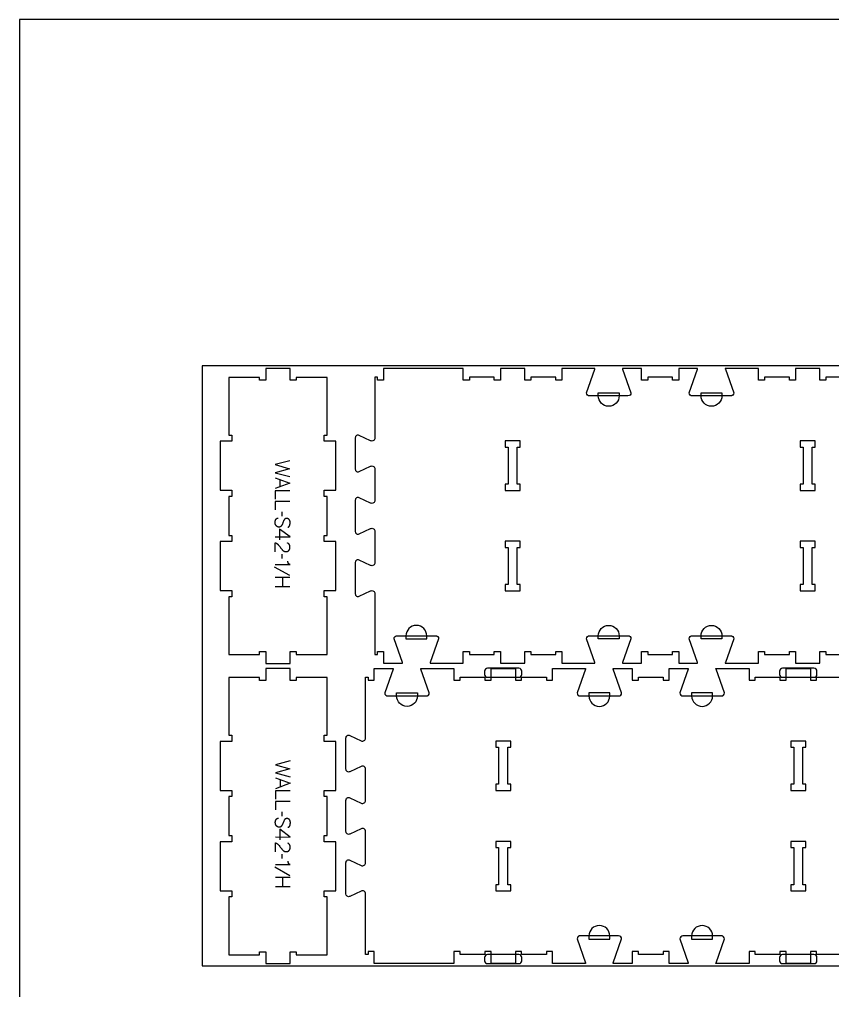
# Model space of a CAD drawing. Extents: x 0 to 4485, y 0 to 10771.
# Drawn here: x 0 to 1653, y 5619 to 7593 of the extents above; entities that cross this region are included whole.
import ezdxf

# ---------------------------------------------------------------- set-up
doc = ezdxf.new("R2010")
doc.units = 0
for name, color, linetype in [('0_SHEET_SPRUCEPLY_2440X122', 1, 'CONTINUOUS'), ('1_ANYTOOL_1MMDEEP_LABELS_S', 2, 'CONTINUOUS'), ('3_ANYTOOL_CUTTHROUGH_INSID', 4, 'CONTINUOUS'), ('4_ANYTOOL_CUTTHROUGH_OUTSI', 5, 'CONTINUOUS'), ('5_ANYTOOL_HALF_MILL_9MM_IN', 3, 'CONTINUOUS'), ('DONOTCUT', 7, 'CONTINUOUS')]:
    doc.layers.add(name, color=color, linetype=linetype)

msp = doc.modelspace()

# ---------------------------------------------------------------- linework, layer by layer
at = {"layer": '0_SHEET_SPRUCEPLY_2440X122'}
msp.add_lwpolyline([(371.7, 6889.4), (371.7, 5669.4), (2811.7, 5669.4), (2811.7, 6889.4)], close=True, dxfattribs=at)
at = {"layer": '1_ANYTOOL_1MMDEEP_LABELS_S', "color": 2}
for points in [[(550.1, 6696.3), (520.1, 6688.6), (549.2, 6680.2), (520.1, 6671.7), (550.1, 6664.2)], [(520.1, 6661.6), (550.1, 6650.7), (520.1, 6639.7)], [(529.7, 6658.1), (529.7, 6643.2)], [(550.1, 6635.4), (520.1, 6635.4), (520.1, 6618.3)], [(550.1, 6613.6), (520.1, 6613.6), (520.1, 6596.5)], [(545.5, 6561.6), (545.7, 6561.6), (545.8, 6561.6), (545.9, 6561.6), (546, 6561.6), (546.1, 6561.6), (546.2, 6561.6), (546.3, 6561.6), (546.4, 6561.6), (546.4, 6561.7), (546.5, 6561.7), (546.6, 6561.7), (546.7, 6561.7), (546.8, 6561.7), (546.9, 6561.8), (546.9, 6561.8), (547, 6561.8), (547.1, 6561.8), (547.2, 6561.9), (547.2, 6561.9), (547.3, 6561.9), (547.4, 6562), (547.5, 6562), (547.5, 6562), (547.6, 6562.1), (547.7, 6562.1), (547.7, 6562.2), (547.8, 6562.2), (547.9, 6562.3), (547.9, 6562.3), (548, 6562.4), (548.1, 6562.4), (548.1, 6562.5), (548.2, 6562.5), (548.2, 6562.6), (548.3, 6562.6), (548.4, 6562.7), (548.4, 6562.7), (548.5, 6562.8), (548.5, 6562.9), (548.6, 6562.9), (548.6, 6563), (548.7, 6563.1), (548.7, 6563.1), (548.8, 6563.2), (548.8, 6563.3), (548.9, 6563.4), (548.9, 6563.4), (549, 6563.5), (549, 6563.6), (549.1, 6563.7), (549.1, 6563.7), (549.2, 6563.9), (549.3, 6564.1), (549.3, 6564.3), (549.4, 6564.5), (549.5, 6564.7), (549.5, 6564.9), (549.8, 6565.7), (549.9, 6566.5), (550.1, 6567.3), (550.2, 6568), (550.3, 6568.4), (550.3, 6568.8), (550.4, 6569.2), (550.4, 6569.5), (550.4, 6569.9), (550.5, 6570.3), (550.5, 6570.6), (550.5, 6571), (550.5, 6571.2), (550.5, 6571.4), (550.5, 6571.5), (550.4, 6571.7), (550.4, 6571.9), (550.4, 6572.1), (550.4, 6572.3), (550.4, 6572.5), (550.3, 6572.7), (550.3, 6572.9), (550.3, 6573), (550.2, 6573.2), (550.2, 6573.4), (550.1, 6573.6), (550.1, 6573.8), (550, 6573.9), (550, 6574.1), (549.9, 6574.3), (549.8, 6574.5), (549.8, 6574.6), (549.7, 6574.8), (549.6, 6575), (549.5, 6575.1), (549.4, 6575.3), (549.4, 6575.5), (549.3, 6575.6), (549.2, 6575.8), (549.1, 6576), (549, 6576.1), (548.9, 6576.3), (548.8, 6576.4), (548.7, 6576.6), (548.5, 6576.7), (548.4, 6576.9), (548.3, 6577), (548.2, 6577.2), (548, 6577.3), (547.9, 6577.4), (547.8, 6577.6), (547.6, 6577.7), (547.5, 6577.8), (547.4, 6577.9), (547.2, 6578), (547.1, 6578.1), (546.9, 6578.2), (546.8, 6578.3), (546.6, 6578.4), (546.4, 6578.4), (546.3, 6578.5), (546.1, 6578.6), (545.9, 6578.7), (545.8, 6578.7), (545.6, 6578.8), (545.4, 6578.8), (545.2, 6578.9), (545, 6578.9), (544.9, 6578.9), (544.7, 6579), (544.5, 6579), (544.3, 6579), (544.1, 6579), (543.9, 6579.1), (543.7, 6579.1), (543.4, 6579.1), (543.2, 6579.1), (543, 6579.1), (542.8, 6579), (542.6, 6579), (542.4, 6579), (542.2, 6579), (542, 6578.9), (541.8, 6578.9), (541.6, 6578.8), (541.5, 6578.8), (541.3, 6578.7), (541.1, 6578.7), (541, 6578.6), (540.9, 6578.6), (540.9, 6578.6), (540.8, 6578.5), (540.7, 6578.5), (540.6, 6578.4), (540.5, 6578.4), (540.4, 6578.4), (540.4, 6578.3), (540.3, 6578.3), (540.2, 6578.2), (540.1, 6578.2), (540.1, 6578.1), (540, 6578.1), (539.9, 6578), (539.8, 6578), (539.8, 6577.9), (539.7, 6577.8), (539.6, 6577.8), (539.6, 6577.7), (539.5, 6577.7), (539.4, 6577.6), (539.4, 6577.5), (539.3, 6577.5), (539.2, 6577.3), (539, 6577.2), (538.9, 6577.1), (538.8, 6576.9), (538.7, 6576.7), (538.6, 6576.6), (538.5, 6576.4), (538.4, 6576.2), (538, 6575.5), (537.6, 6574.8), (537.2, 6574), (536.9, 6573.3), (536.5, 6572.5), (536.2, 6571.7), (535.9, 6570.9), (535.6, 6570.1), (535.3, 6569.2), (534.9, 6568.4), (534.6, 6567.7), (534.2, 6566.9), (533.9, 6566.1), (533.5, 6565.4), (533.1, 6564.7), (532.6, 6564), (532.5, 6563.9), (532.4, 6563.7), (532.3, 6563.5), (532.2, 6563.5), (532.2, 6563.4), (532.1, 6563.3), (532.1, 6563.3), (532, 6563.2), (531.9, 6563.1), (531.9, 6563.1), (531.8, 6563), (531.7, 6562.9), (531.7, 6562.9), (531.6, 6562.8), (531.5, 6562.7), (531.4, 6562.7), (531.4, 6562.6), (531.3, 6562.6), (531.2, 6562.5), (531.2, 6562.5), (531.1, 6562.4), (531, 6562.4), (530.9, 6562.3), (530.8, 6562.3), (530.8, 6562.2), (530.7, 6562.2), (530.6, 6562.2), (530.5, 6562.1), (530.4, 6562.1), (530.3, 6562), (530.3, 6562), (530.2, 6562), (530.1, 6561.9), (530, 6561.9), (529.9, 6561.9), (529.8, 6561.8), (529.7, 6561.8), (529.5, 6561.8), (529.3, 6561.7), (529.1, 6561.7), (528.9, 6561.7), (528.7, 6561.6), (528.5, 6561.6), (528.3, 6561.6), (528.1, 6561.6), (527.9, 6561.6), (527.7, 6561.6), (527.4, 6561.6), (527.2, 6561.6), (527, 6561.6), (526.7, 6561.7), (526.5, 6561.7), (526.3, 6561.7), (526.1, 6561.8), (525.9, 6561.8), (525.7, 6561.9), (525.5, 6561.9), (525.3, 6562), (525.1, 6562.1), (524.9, 6562.1), (524.7, 6562.2), (524.5, 6562.3), (524.3, 6562.4), (524.1, 6562.5), (523.9, 6562.6), (523.8, 6562.7), (523.6, 6562.8), (523.4, 6562.9), (523.3, 6563), (523.1, 6563.1), (523, 6563.3), (522.8, 6563.4), (522.7, 6563.5), (522.5, 6563.7), (522.4, 6563.8), (522.3, 6564), (522.1, 6564.1), (522, 6564.3), (521.9, 6564.4), (521.8, 6564.6), (521.7, 6564.8), (521.4, 6565.2), (521.2, 6565.5), (521, 6565.9), (520.9, 6566.3), (520.7, 6566.6), (520.5, 6567), (520.5, 6567.2), (520.4, 6567.4), (520.3, 6567.6), (520.3, 6567.8), (520.2, 6568), (520.2, 6568.2), (520.1, 6568.4), (520.1, 6568.6), (520, 6568.8), (520, 6569), (520, 6569.2), (519.9, 6569.4), (519.9, 6569.6), (519.9, 6569.8), (519.8, 6570.2), (519.8, 6570.6), (519.8, 6571), (519.8, 6571.4), (519.8, 6571.8), (519.8, 6572.2), (519.9, 6572.6), (519.9, 6573), (520, 6573.4), (520.1, 6573.8), (520.2, 6574.2), (520.3, 6574.5), (520.4, 6574.9), (520.5, 6575.3), (520.6, 6575.6), (520.8, 6576), (521, 6576.4), (521.1, 6576.7), (521.3, 6577.1), (521.4, 6577.2), (521.5, 6577.4), (521.6, 6577.5), (521.7, 6577.7), (521.9, 6577.8), (522, 6578), (522.1, 6578.1), (522.2, 6578.3), (522.3, 6578.4), (522.5, 6578.5), (522.6, 6578.6), (522.7, 6578.7), (522.8, 6578.8), (522.9, 6578.8), (522.9, 6578.9), (523, 6578.9), (523.1, 6579), (523.1, 6579), (523.2, 6579.1), (523.3, 6579.1), (523.4, 6579.2), (523.4, 6579.2), (523.5, 6579.2), (523.6, 6579.3), (523.7, 6579.3), (523.7, 6579.3), (523.8, 6579.4), (523.9, 6579.4), (524, 6579.4), (524.1, 6579.5), (524.1, 6579.5), (524.2, 6579.5), (524.4, 6579.6), (524.6, 6579.6), (524.7, 6579.7), (524.9, 6579.7), (525.1, 6579.7), (525.3, 6579.8), (525.4, 6579.8), (525.6, 6579.8), (525.8, 6579.8), (526, 6579.8)], [(534, 6583.8), (533.9, 6592.6)], [(520.1, 6541.6), (550.2, 6541.5), (528.8, 6557.6)], [(528.8, 6557.6), (528.8, 6535.8)], [(520.2, 6511.4), (520.2, 6529.7), (520.7, 6529.5), (520.9, 6529.4), (521.1, 6529.3), (521.3, 6529.3), (521.6, 6529.2), (521.8, 6529.1), (522, 6529), (522.2, 6528.9), (522.4, 6528.8), (522.6, 6528.7), (522.8, 6528.6), (523, 6528.4), (523.2, 6528.3), (523.4, 6528.2), (523.6, 6528.1), (523.8, 6528), (524, 6527.8), (524.2, 6527.7), (524.3, 6527.5), (524.5, 6527.4), (524.7, 6527.3), (524.9, 6527.1), (525.1, 6527), (525.2, 6526.8), (525.4, 6526.6), (525.6, 6526.5), (525.7, 6526.3), (525.9, 6526.1), (526.1, 6526), (526.4, 6525.6), (527.6, 6524.1), (528.8, 6522.6), (529.9, 6521.1), (531.1, 6519.6), (531.6, 6518.8), (532.2, 6518.1), (532.8, 6517.4), (533.4, 6516.7), (533.9, 6516), (534.5, 6515.4), (535.2, 6514.8), (535.8, 6514.2), (535.9, 6514), (536.1, 6513.9), (536.2, 6513.8), (536.4, 6513.6), (536.6, 6513.5), (536.7, 6513.4), (536.9, 6513.3), (537.1, 6513.2), (537.3, 6513), (537.4, 6512.9), (537.6, 6512.8), (537.8, 6512.7), (538, 6512.7), (538.2, 6512.6), (538.4, 6512.5), (538.5, 6512.4), (538.7, 6512.3), (538.9, 6512.3), (539.1, 6512.2), (539.3, 6512.2), (539.5, 6512.1), (539.7, 6512.1), (539.9, 6512), (540.2, 6512), (540.4, 6511.9), (540.6, 6511.9), (540.8, 6511.9), (541, 6511.9), (541.2, 6511.8), (541.5, 6511.8), (541.7, 6511.8), (541.9, 6511.8), (542.2, 6511.8), (542.4, 6511.8), (542.6, 6511.8), (542.9, 6511.9), (543.1, 6511.9), (543.3, 6511.9), (543.6, 6511.9), (543.8, 6512), (544, 6512), (544.2, 6512.1), (544.4, 6512.1), (544.7, 6512.2), (544.9, 6512.2), (545.1, 6512.3), (545.3, 6512.4), (545.4, 6512.5), (545.6, 6512.5), (545.8, 6512.6), (546, 6512.7), (546.2, 6512.8), (546.4, 6512.9), (546.5, 6513), (546.7, 6513.1), (546.9, 6513.2), (547, 6513.4), (547.2, 6513.5), (547.3, 6513.6), (547.5, 6513.8), (547.6, 6513.9), (547.8, 6514), (547.9, 6514.2), (548, 6514.4), (548.2, 6514.5), (548.3, 6514.7), (548.4, 6514.8), (548.5, 6515), (548.6, 6515.2), (548.7, 6515.3), (548.8, 6515.5), (548.9, 6515.7), (549, 6515.9), (549.1, 6516.1), (549.2, 6516.2), (549.3, 6516.4), (549.4, 6516.6), (549.5, 6516.8), (549.5, 6517), (549.6, 6517.2), (549.7, 6517.4), (549.7, 6517.6), (549.8, 6517.8), (549.8, 6518), (549.9, 6518.2), (549.9, 6518.5), (550, 6518.7), (550, 6518.9), (550, 6519.1), (550.1, 6519.3), (550.1, 6519.6), (550.1, 6519.8), (550.1, 6520), (550.1, 6520.3), (550.1, 6520.7), (550.1, 6521.1), (550.1, 6521.5), (550.1, 6521.8), (550.1, 6522.2), (550, 6522.5), (550, 6522.8), (549.9, 6523.2), (549.8, 6523.5), (549.7, 6523.8), (549.7, 6524), (549.6, 6524.1), (549.6, 6524.3), (549.5, 6524.4), (549.5, 6524.6), (549.4, 6524.7), (549.4, 6524.8), (549.3, 6525), (549.2, 6525.1), (549.2, 6525.3), (549.1, 6525.4), (549, 6525.5), (548.9, 6525.7), (548.9, 6525.8), (548.8, 6525.9), (548.7, 6526.1), (548.6, 6526.2), (548.5, 6526.3), (548.4, 6526.5), (548.3, 6526.6), (548.2, 6526.7), (548.1, 6526.8), (548, 6526.9), (547.9, 6527.1), (547.8, 6527.2), (547.7, 6527.3), (547.6, 6527.4), (547.5, 6527.5), (547.4, 6527.6), (547.3, 6527.7), (547.1, 6527.8), (547, 6527.9), (546.8, 6528.1), (546.5, 6528.3), (546.2, 6528.5), (545.9, 6528.7), (545.6, 6528.9), (545.3, 6529.1), (545, 6529.2)], [(534, 6497.6), (533.9, 6506.4)], [(549.7, 6462.8), (518.9, 6480)], [(520.1, 6485.5), (550.2, 6485.5), (550, 6485.5), (549.9, 6485.6), (549.7, 6485.6), (549.6, 6485.6), (549.4, 6485.7), (549.3, 6485.7), (549.2, 6485.7), (549, 6485.8), (548.9, 6485.8), (548.8, 6485.9), (548.7, 6485.9), (548.7, 6486), (548.6, 6486), (548.5, 6486), (548.5, 6486.1), (548.4, 6486.1), (548.4, 6486.1), (548.3, 6486.2), (548.3, 6486.2), (548.2, 6486.2), (548.2, 6486.3), (548.1, 6486.3), (548, 6486.4), (548, 6486.4), (547.9, 6486.4), (547.9, 6486.5), (547.8, 6486.5), (547.8, 6486.6), (547.7, 6486.6), (547.7, 6486.7), (547.6, 6486.7), (547.6, 6486.8), (547.5, 6486.9), (547.4, 6487), (547.3, 6487.1), (547.3, 6487.2), (547.2, 6487.3), (547.1, 6487.5), (547, 6487.6), (547, 6487.7), (546.9, 6487.8), (546.8, 6488), (546.8, 6488.1), (546.6, 6488.4), (546.5, 6488.7), (546.4, 6489), (546.3, 6489.3), (546.3, 6489.5), (546.2, 6489.8), (546.1, 6490.1), (546, 6490.4), (546, 6490.6), (545.9, 6490.9), (545.9, 6491.2), (545.9, 6491.5), (545.8, 6491.7), (545.8, 6492), (545.8, 6492.2), (545.8, 6492.5)], [(550.1, 6459.3), (520.1, 6459.3)], [(535.4, 6441), (535.4, 6459.3)], [(520.1, 6441), (550.1, 6441)], [(550.6, 6086.3), (520.6, 6078.6), (549.7, 6070.2), (520.6, 6061.7), (550.6, 6054.2)], [(520.6, 6051.6), (550.6, 6040.7), (520.6, 6029.7)], [(530.2, 6048.1), (530.2, 6033.2)], [(550.6, 6025.4), (520.6, 6025.4), (520.6, 6008.3)], [(550.6, 6003.6), (520.6, 6003.6), (520.6, 5986.5)], [(534.5, 5973.8), (534.4, 5982.6)], [(546, 5951.6), (546.2, 5951.6), (546.3, 5951.6), (546.4, 5951.6), (546.5, 5951.6), (546.6, 5951.6), (546.7, 5951.6), (546.8, 5951.6), (546.8, 5951.6), (546.9, 5951.7), (547, 5951.7), (547.1, 5951.7), (547.2, 5951.7), (547.3, 5951.7), (547.3, 5951.8), (547.4, 5951.8), (547.5, 5951.8), (547.6, 5951.8), (547.7, 5951.9), (547.7, 5951.9), (547.8, 5951.9), (547.9, 5952), (548, 5952), (548, 5952), (548.1, 5952.1), (548.2, 5952.1), (548.2, 5952.2), (548.3, 5952.2), (548.4, 5952.3), (548.4, 5952.3), (548.5, 5952.4), (548.6, 5952.4), (548.6, 5952.5), (548.7, 5952.5), (548.7, 5952.6), (548.8, 5952.6), (548.9, 5952.7), (548.9, 5952.7), (549, 5952.8), (549, 5952.9), (549.1, 5952.9), (549.1, 5953), (549.2, 5953.1), (549.2, 5953.1), (549.3, 5953.2), (549.3, 5953.3), (549.4, 5953.4), (549.4, 5953.4), (549.5, 5953.5), (549.5, 5953.6), (549.6, 5953.7), (549.6, 5953.7), (549.7, 5953.9), (549.8, 5954.1), (549.8, 5954.3), (549.9, 5954.5), (550, 5954.7), (550, 5954.9), (550.2, 5955.7), (550.4, 5956.5), (550.6, 5957.3), (550.7, 5958), (550.8, 5958.4), (550.8, 5958.8), (550.9, 5959.2), (550.9, 5959.5), (550.9, 5959.9), (550.9, 5960.3), (551, 5960.6), (551, 5961), (551, 5961.2), (551, 5961.4), (550.9, 5961.5), (550.9, 5961.7), (550.9, 5961.9), (550.9, 5962.1), (550.9, 5962.3), (550.8, 5962.5), (550.8, 5962.7), (550.8, 5962.9), (550.7, 5963), (550.7, 5963.2), (550.7, 5963.4), (550.6, 5963.6), (550.6, 5963.8), (550.5, 5963.9), (550.4, 5964.1), (550.4, 5964.3), (550.3, 5964.5), (550.3, 5964.6), (550.2, 5964.8), (550.1, 5965), (550, 5965.1), (549.9, 5965.3), (549.9, 5965.5), (549.8, 5965.6), (549.7, 5965.8), (549.6, 5966), (549.5, 5966.1), (549.4, 5966.3), (549.3, 5966.4), (549.1, 5966.6), (549, 5966.7), (548.9, 5966.9), (548.8, 5967), (548.7, 5967.2), (548.5, 5967.3), (548.4, 5967.4), (548.3, 5967.6), (548.1, 5967.7), (548, 5967.8), (547.9, 5967.9), (547.7, 5968), (547.6, 5968.1), (547.4, 5968.2), (547.2, 5968.3), (547.1, 5968.4), (546.9, 5968.4), (546.8, 5968.5), (546.6, 5968.6), (546.4, 5968.7), (546.3, 5968.7), (546.1, 5968.8), (545.9, 5968.8), (545.7, 5968.9), (545.5, 5968.9), (545.3, 5968.9), (545.1, 5969), (545, 5969), (544.8, 5969), (544.6, 5969), (544.4, 5969.1), (544.1, 5969.1), (543.9, 5969.1), (543.7, 5969.1), (543.5, 5969.1), (543.3, 5969), (543.1, 5969), (542.9, 5969), (542.7, 5969), (542.5, 5968.9), (542.3, 5968.9), (542.1, 5968.8), (541.9, 5968.8), (541.8, 5968.7), (541.6, 5968.7), (541.5, 5968.6), (541.4, 5968.6), (541.3, 5968.6), (541.3, 5968.5), (541.2, 5968.5), (541.1, 5968.4), (541, 5968.4), (540.9, 5968.4), (540.9, 5968.3), (540.8, 5968.3), (540.7, 5968.2), (540.6, 5968.2), (540.6, 5968.1), (540.5, 5968.1), (540.4, 5968), (540.3, 5968), (540.3, 5967.9), (540.2, 5967.8), (540.1, 5967.8), (540.1, 5967.7), (540, 5967.7), (539.9, 5967.6), (539.9, 5967.5), (539.8, 5967.5), (539.7, 5967.3), (539.5, 5967.2), (539.4, 5967.1), (539.3, 5966.9), (539.2, 5966.7), (539.1, 5966.6), (539, 5966.4), (538.9, 5966.2), (538.5, 5965.5), (538.1, 5964.8), (537.7, 5964), (537.4, 5963.3), (537, 5962.5), (536.7, 5961.7), (536.4, 5960.9), (536.1, 5960.1), (535.8, 5959.2), (535.4, 5958.4), (535.1, 5957.7), (534.7, 5956.9), (534.4, 5956.1), (534, 5955.4), (533.6, 5954.7), (533.1, 5954), (533, 5953.9), (532.9, 5953.7), (532.8, 5953.5), (532.7, 5953.5), (532.7, 5953.4), (532.6, 5953.3), (532.6, 5953.3), (532.5, 5953.2), (532.4, 5953.1), (532.4, 5953.1), (532.3, 5953), (532.2, 5952.9), (532.2, 5952.9), (532.1, 5952.8), (532, 5952.7), (531.9, 5952.7), (531.9, 5952.6), (531.8, 5952.6), (531.7, 5952.5), (531.6, 5952.5), (531.6, 5952.4), (531.5, 5952.4), (531.4, 5952.3), (531.3, 5952.3), (531.2, 5952.2), (531.2, 5952.2), (531.1, 5952.2), (531, 5952.1), (530.9, 5952.1), (530.8, 5952), (530.7, 5952), (530.7, 5952), (530.6, 5951.9), (530.5, 5951.9), (530.4, 5951.9), (530.3, 5951.8), (530.2, 5951.8), (530, 5951.8), (529.8, 5951.7), (529.6, 5951.7), (529.4, 5951.7), (529.2, 5951.6), (529, 5951.6), (528.8, 5951.6), (528.6, 5951.6), (528.4, 5951.6), (528.2, 5951.6), (527.9, 5951.6), (527.7, 5951.6), (527.5, 5951.6), (527.2, 5951.7), (527, 5951.7), (526.8, 5951.7), (526.6, 5951.8), (526.4, 5951.8), (526.2, 5951.9), (525.9, 5951.9), (525.7, 5952), (525.5, 5952.1), (525.4, 5952.1), (525.2, 5952.2), (525, 5952.3), (524.8, 5952.4), (524.6, 5952.5), (524.4, 5952.6), (524.3, 5952.7), (524.1, 5952.8), (523.9, 5952.9), (523.8, 5953), (523.6, 5953.1), (523.5, 5953.3), (523.3, 5953.4), (523.2, 5953.5), (523, 5953.7), (522.9, 5953.8), (522.8, 5954), (522.6, 5954.1), (522.5, 5954.3), (522.4, 5954.4), (522.3, 5954.6), (522.1, 5954.8), (521.9, 5955.2), (521.7, 5955.5), (521.5, 5955.9), (521.3, 5956.3), (521.2, 5956.6), (521, 5957), (521, 5957.2), (520.9, 5957.4), (520.8, 5957.6), (520.8, 5957.8), (520.7, 5958), (520.7, 5958.2), (520.6, 5958.4), (520.6, 5958.6), (520.5, 5958.8), (520.5, 5959), (520.4, 5959.2), (520.4, 5959.4), (520.4, 5959.6), (520.4, 5959.8), (520.3, 5960.2), (520.3, 5960.6), (520.3, 5961), (520.3, 5961.4), (520.3, 5961.8), (520.3, 5962.2), (520.4, 5962.6), (520.4, 5963), (520.5, 5963.4), (520.6, 5963.8), (520.6, 5964.2), (520.7, 5964.5), (520.9, 5964.9), (521, 5965.3), (521.1, 5965.6), (521.3, 5966), (521.4, 5966.4), (521.6, 5966.7), (521.8, 5967.1), (521.9, 5967.2), (522, 5967.4), (522.1, 5967.5), (522.2, 5967.7), (522.4, 5967.8), (522.5, 5968), (522.6, 5968.1), (522.7, 5968.3), (522.8, 5968.4), (523, 5968.5), (523.1, 5968.6), (523.2, 5968.7), (523.3, 5968.8), (523.4, 5968.8), (523.4, 5968.9), (523.5, 5968.9), (523.6, 5969), (523.6, 5969), (523.7, 5969.1), (523.8, 5969.1), (523.9, 5969.2), (523.9, 5969.2), (524, 5969.2), (524.1, 5969.3), (524.2, 5969.3), (524.2, 5969.3), (524.3, 5969.4), (524.4, 5969.4), (524.5, 5969.4), (524.5, 5969.5), (524.6, 5969.5), (524.7, 5969.5), (524.9, 5969.6), (525, 5969.6), (525.2, 5969.7), (525.4, 5969.7), (525.6, 5969.7), (525.7, 5969.8), (525.9, 5969.8), (526.1, 5969.8), (526.3, 5969.8), (526.5, 5969.8)], [(520.6, 5931.6), (550.7, 5931.5), (529.3, 5947.6)], [(529.3, 5947.6), (529.3, 5925.8)], [(520.7, 5901.4), (520.7, 5919.7), (521.2, 5919.5), (521.4, 5919.4), (521.6, 5919.3), (521.8, 5919.3), (522, 5919.2), (522.3, 5919.1), (522.5, 5919), (522.7, 5918.9), (522.9, 5918.8), (523.1, 5918.7), (523.3, 5918.6), (523.5, 5918.4), (523.7, 5918.3), (523.9, 5918.2), (524.1, 5918.1), (524.3, 5918), (524.5, 5917.8), (524.7, 5917.7), (524.8, 5917.5), (525, 5917.4), (525.2, 5917.3), (525.4, 5917.1), (525.5, 5917), (525.7, 5916.8), (525.9, 5916.6), (526.1, 5916.5), (526.2, 5916.3), (526.4, 5916.1), (526.5, 5916), (526.9, 5915.6), (528.1, 5914.1), (529.3, 5912.6), (530.4, 5911.1), (531.5, 5909.6), (532.1, 5908.8), (532.7, 5908.1), (533.3, 5907.4), (533.8, 5906.7), (534.4, 5906), (535, 5905.4), (535.6, 5904.8), (536.3, 5904.2), (536.4, 5904), (536.6, 5903.9), (536.7, 5903.8), (536.9, 5903.6), (537.1, 5903.5), (537.2, 5903.4), (537.4, 5903.3), (537.6, 5903.2), (537.8, 5903), (537.9, 5902.9), (538.1, 5902.8), (538.3, 5902.7), (538.5, 5902.7), (538.7, 5902.6), (538.8, 5902.5), (539, 5902.4), (539.2, 5902.3), (539.4, 5902.3), (539.6, 5902.2), (539.8, 5902.2), (540, 5902.1), (540.2, 5902.1), (540.4, 5902), (540.6, 5902), (540.9, 5901.9), (541.1, 5901.9), (541.3, 5901.9), (541.5, 5901.9), (541.7, 5901.8), (541.9, 5901.8), (542.2, 5901.8), (542.4, 5901.8), (542.6, 5901.8), (542.9, 5901.8), (543.1, 5901.8), (543.4, 5901.9), (543.6, 5901.9), (543.8, 5901.9), (544.1, 5901.9), (544.3, 5902), (544.5, 5902), (544.7, 5902.1), (544.9, 5902.1), (545.1, 5902.2), (545.3, 5902.2), (545.5, 5902.3), (545.7, 5902.4), (545.9, 5902.5), (546.1, 5902.5), (546.3, 5902.6), (546.5, 5902.7), (546.7, 5902.8), (546.8, 5902.9), (547, 5903), (547.2, 5903.1), (547.4, 5903.2), (547.5, 5903.4), (547.7, 5903.5), (547.8, 5903.6), (548, 5903.8), (548.1, 5903.9), (548.3, 5904), (548.4, 5904.2), (548.5, 5904.4), (548.6, 5904.5), (548.8, 5904.7), (548.9, 5904.8), (549, 5905), (549.1, 5905.2), (549.2, 5905.3), (549.3, 5905.5), (549.4, 5905.7), (549.5, 5905.9), (549.6, 5906.1), (549.7, 5906.2), (549.8, 5906.4), (549.9, 5906.6), (550, 5906.8), (550, 5907), (550.1, 5907.2), (550.2, 5907.4), (550.2, 5907.6), (550.3, 5907.8), (550.3, 5908), (550.4, 5908.2), (550.4, 5908.5), (550.5, 5908.7), (550.5, 5908.9), (550.5, 5909.1), (550.5, 5909.3), (550.6, 5909.6), (550.6, 5909.8), (550.6, 5910), (550.6, 5910.3), (550.6, 5910.7), (550.6, 5911.1), (550.6, 5911.5), (550.6, 5911.8), (550.5, 5912.2), (550.5, 5912.5), (550.4, 5912.8), (550.4, 5913.2), (550.3, 5913.5), (550.2, 5913.8), (550.2, 5914), (550.1, 5914.1), (550.1, 5914.3), (550, 5914.4), (550, 5914.6), (549.9, 5914.7), (549.8, 5914.8), (549.8, 5915), (549.7, 5915.1), (549.6, 5915.3), (549.6, 5915.4), (549.5, 5915.5), (549.4, 5915.7), (549.3, 5915.8), (549.3, 5915.9), (549.2, 5916.1), (549.1, 5916.2), (549, 5916.3), (548.9, 5916.5), (548.8, 5916.6), (548.7, 5916.7), (548.6, 5916.8), (548.5, 5916.9), (548.4, 5917.1), (548.3, 5917.2), (548.2, 5917.3), (548.1, 5917.4), (548, 5917.5), (547.9, 5917.6), (547.8, 5917.7), (547.6, 5917.8), (547.5, 5917.9), (547.3, 5918.1), (547, 5918.3), (546.7, 5918.5), (546.4, 5918.7), (546.1, 5918.9), (545.8, 5919.1), (545.5, 5919.2)], [(534.5, 5887.6), (534.4, 5896.4)], [(550.1, 5852.8), (519.4, 5870)], [(520.6, 5875.5), (550.7, 5875.5), (550.5, 5875.5), (550.4, 5875.6), (550.2, 5875.6), (550.1, 5875.6), (549.9, 5875.7), (549.8, 5875.7), (549.7, 5875.7), (549.5, 5875.8), (549.4, 5875.8), (549.3, 5875.9), (549.2, 5875.9), (549.2, 5876), (549.1, 5876), (549, 5876), (549, 5876.1), (548.9, 5876.1), (548.9, 5876.1), (548.8, 5876.2), (548.8, 5876.2), (548.7, 5876.2), (548.6, 5876.3), (548.6, 5876.3), (548.5, 5876.4), (548.5, 5876.4), (548.4, 5876.4), (548.4, 5876.5), (548.3, 5876.5), (548.3, 5876.6), (548.2, 5876.6), (548.2, 5876.7), (548.1, 5876.7), (548.1, 5876.8), (548, 5876.9), (547.9, 5877), (547.8, 5877.1), (547.7, 5877.2), (547.7, 5877.3), (547.6, 5877.5), (547.5, 5877.6), (547.5, 5877.7), (547.4, 5877.8), (547.3, 5878), (547.3, 5878.1), (547.1, 5878.4), (547, 5878.7), (546.9, 5879), (546.8, 5879.3), (546.7, 5879.5), (546.7, 5879.8), (546.6, 5880.1), (546.5, 5880.4), (546.5, 5880.6), (546.4, 5880.9), (546.4, 5881.2), (546.4, 5881.5), (546.3, 5881.7), (546.3, 5882), (546.3, 5882.2), (546.3, 5882.5)], [(550.6, 5849.3), (520.6, 5849.3)], [(535.9, 5831), (535.9, 5849.3)], [(520.6, 5831), (550.6, 5831)]]:
    msp.add_lwpolyline(points, dxfattribs=at)
at = {"layer": '3_ANYTOOL_CUTTHROUGH_INSID', "color": 4}
for points in [[(1017.6, 6736.7), (987.4, 6736.7), (987.4, 6724.2), (993.4, 6724.2), (993.4, 6648.7), (987.4, 6648.7), (987.4, 6636.2), (1017.9, 6636.2), (1017.9, 6648.7), (1011.9, 6648.7), (1011.9, 6724.2), (1017.9, 6724.2), (1017.9, 6736.7)], [(1617.6, 6736.7), (1587.4, 6736.7), (1587.4, 6724.2), (1593.4, 6724.2), (1593.4, 6648.7), (1587.4, 6648.7), (1587.4, 6636.2), (1617.9, 6636.2), (1617.9, 6648.7), (1611.9, 6648.7), (1611.9, 6724.2), (1617.9, 6724.2), (1617.9, 6736.7)], [(987.6, 6432.2), (1017.9, 6432.2), (1017.9, 6444.7), (1011.9, 6444.7), (1011.9, 6520.2), (1017.9, 6520.2), (1017.9, 6532.7), (987.4, 6532.7), (987.4, 6520.2), (993.4, 6520.2), (993.4, 6444.7), (987.4, 6444.7), (987.4, 6432.2)], [(1587.6, 6432.2), (1617.9, 6432.2), (1617.9, 6444.7), (1611.9, 6444.7), (1611.9, 6520.2), (1617.9, 6520.2), (1617.9, 6532.7), (1587.4, 6532.7), (1587.4, 6520.2), (1593.4, 6520.2), (1593.4, 6444.7), (1587.4, 6444.7), (1587.4, 6432.2)], [(968.4, 6126.4), (968.4, 6114.2), (974.4, 6114.2), (974.4, 6038.7), (968.4, 6038.7), (968.4, 6026.2), (998.9, 6026.2), (998.9, 6038.7), (992.9, 6038.7), (992.9, 6114.2), (998.9, 6114.2), (998.9, 6126.7), (968.4, 6126.7)], [(1568.4, 6126.4), (1568.4, 6114.2), (1574.4, 6114.2), (1574.4, 6038.7), (1568.4, 6038.7), (1568.4, 6026.2), (1598.9, 6026.2), (1598.9, 6038.7), (1592.9, 6038.7), (1592.9, 6114.2), (1598.9, 6114.2), (1598.9, 6126.7), (1568.4, 6126.7)], [(998.9, 5822.4), (998.9, 5834.7), (992.9, 5834.7), (992.9, 5910.2), (998.9, 5910.2), (998.9, 5922.7), (968.4, 5922.7), (968.4, 5910.2), (974.4, 5910.2), (974.4, 5834.7), (968.4, 5834.7), (968.4, 5822.2), (998.9, 5822.2)], [(1598.9, 5822.4), (1598.9, 5834.7), (1592.9, 5834.7), (1592.9, 5910.2), (1598.9, 5910.2), (1598.9, 5922.7), (1568.4, 5922.7), (1568.4, 5910.2), (1574.4, 5910.2), (1574.4, 5834.7), (1568.4, 5834.7), (1568.4, 5822.2), (1598.9, 5822.2)]]:
    msp.add_lwpolyline(points, close=True, dxfattribs=at)
at = {"layer": '4_ANYTOOL_CUTTHROUGH_OUTSI', "color": 5}
for points in [[(643.4, 6432.4), (643.4, 6531.9), (619.4, 6531.9), (619.4, 6544.4), (625.4, 6544.4), (625.4, 6623.9), (619.4, 6623.9), (619.4, 6636.4), (643.4, 6636.4), (643.4, 6735.9), (619.4, 6735.9), (619.4, 6748.4), (625.4, 6748.4), (625.4, 6865.9), (562.9, 6865.9), (562.9, 6859.9), (550.4, 6859.9), (550.4, 6883.9), (500.9, 6883.9), (500.9, 6859.9), (488.4, 6859.9), (488.4, 6865.9), (425.9, 6865.9), (425.9, 6748.4), (431.9, 6748.4), (431.9, 6735.9), (407.9, 6735.9), (407.9, 6636.4), (431.9, 6636.4), (431.9, 6623.9), (425.9, 6623.9), (425.9, 6544.4), (431.9, 6544.4), (431.9, 6531.9), (407.9, 6531.9), (407.9, 6432.4), (431.9, 6432.4), (431.9, 6419.9), (425.9, 6419.9), (425.9, 6302.4), (488.4, 6302.4), (488.4, 6308.4), (500.9, 6308.4), (500.9, 6284.4), (550.4, 6284.4), (550.4, 6308.4), (562.9, 6308.4), (562.9, 6302.4), (625.4, 6302.4), (625.4, 6419.9), (619.4, 6419.9), (619.4, 6432.4)], [(643.4, 5822.4), (643.4, 5921.9), (619.4, 5921.9), (619.4, 5934.4), (625.4, 5934.4), (625.4, 6013.9), (619.4, 6013.9), (619.4, 6026.4), (643.4, 6026.4), (643.4, 6125.9), (619.4, 6125.9), (619.4, 6138.4), (625.4, 6138.4), (625.4, 6255.9), (562.9, 6255.9), (562.9, 6249.9), (550.4, 6249.9), (550.4, 6273.9), (500.9, 6273.9), (500.9, 6249.9), (488.4, 6249.9), (488.4, 6255.9), (425.9, 6255.9), (425.9, 6138.4), (431.9, 6138.4), (431.9, 6125.9), (407.9, 6125.9), (407.9, 6026.4), (431.9, 6026.4), (431.9, 6013.9), (425.9, 6013.9), (425.9, 5934.4), (431.9, 5934.4), (431.9, 5921.9), (407.9, 5921.9), (407.9, 5822.4), (431.9, 5822.4), (431.9, 5809.9), (425.9, 5809.9), (425.9, 5692.4), (488.4, 5692.4), (488.4, 5698.4), (500.9, 5698.4), (500.9, 5674.4), (550.4, 5674.4), (550.4, 5698.4), (562.9, 5698.4), (562.9, 5692.4), (625.4, 5692.4), (625.4, 5809.9), (619.4, 5809.9), (619.4, 5822.4)]]:
    msp.add_lwpolyline(points, close=True, dxfattribs=at)
for points in [[(1690.4, 6866.2), (1639.9, 6866.2), (1639.9, 6860.2), (1627.4, 6860.2), (1627.4, 6884.2), (1577.9, 6884.2), (1577.9, 6860.2), (1565.4, 6860.2), (1565.4, 6866.2), (1514.9, 6866.2), (1514.9, 6860.2), (1502.4, 6860.2), (1502.4, 6884.2), (1452.6, 6884.2), (1435.2, 6884.2), (1435.2, 6884.2, 0.061485), (1435.4, 6882.8), (1452.3, 6834.5), (1452.3, 6834.5), (1452.3, 6834.4), (1452.3, 6834.4, -0.198912), (1450.5, 6830), (1450.4, 6829.9), (1450.3, 6829.8), (1450.2, 6829.7), (1450, 6829.6), (1449.9, 6829.5), (1449.8, 6829.4), (1449.7, 6829.3), (1449.6, 6829.2), (1449.4, 6829.1), (1449.3, 6829.1), (1449.2, 6829), (1449, 6828.9), (1448.9, 6828.8), (1448.8, 6828.8), (1448.6, 6828.7), (1448.5, 6828.6), (1448.3, 6828.6), (1448.2, 6828.5), (1448, 6828.5), (1447.9, 6828.4), (1447.7, 6828.4), (1447.6, 6828.4), (1447.4, 6828.3), (1447.3, 6828.3), (1447.1, 6828.3), (1447, 6828.2), (1446.8, 6828.2), (1446.7, 6828.2), (1446.5, 6828.2), (1446.4, 6828.2), (1446.2, 6828.2), (1446.1, 6828.2), (1368.1, 6828.2, -0.414214), (1361.8, 6834.4), (1361.8, 6834.5), (1361.8, 6834.5), (1378.7, 6882.8), (1378.7, 6882.8, 0.061485), (1379, 6884.2), (1340.4, 6884.2), (1340.4, 6860.2), (1327.9, 6860.2), (1327.9, 6866.2), (1277.4, 6866.2), (1277.4, 6860.2), (1264.9, 6860.2), (1264.9, 6884.2), (1226.3, 6884.2), (1226.3, 6884.2, 0.061485), (1226.5, 6882.8), (1243.4, 6834.5), (1243.4, 6834.5), (1243.4, 6834.4), (1243.4, 6834.4, -0.414214), (1237.2, 6828.2), (1159.2, 6828.2), (1159, 6828.2), (1158.9, 6828.2), (1158.7, 6828.2), (1158.6, 6828.2), (1158.4, 6828.2), (1158.3, 6828.2), (1158.1, 6828.3), (1158, 6828.3), (1157.8, 6828.3), (1157.7, 6828.4), (1157.5, 6828.4), (1157.4, 6828.4), (1157.2, 6828.5), (1157.1, 6828.5), (1156.9, 6828.6), (1156.8, 6828.6), (1156.6, 6828.7), (1156.5, 6828.8), (1156.4, 6828.8), (1156.2, 6828.9), (1156.1, 6829), (1155.9, 6829.1), (1155.8, 6829.1), (1155.7, 6829.2), (1155.6, 6829.3), (1155.4, 6829.4), (1155.3, 6829.5), (1155.2, 6829.6), (1155.1, 6829.7), (1155, 6829.8), (1154.9, 6829.9), (1154.7, 6830, -0.198912), (1152.9, 6834.4), (1152.9, 6834.5), (1152.9, 6834.5), (1169.8, 6882.8), (1169.8, 6882.8, 0.061485), (1170.1, 6884.2), (1152.6, 6884.2), (1102.9, 6884.2), (1102.9, 6860.2), (1090.4, 6860.2), (1090.4, 6866.2), (1039.9, 6866.2), (1039.9, 6860.2), (1027.4, 6860.2), (1027.4, 6884.2), (977.9, 6884.2), (977.9, 6860.2), (965.4, 6860.2), (965.4, 6866.2), (914.9, 6866.2), (914.9, 6860.2), (902.4, 6860.2), (902.4, 6884.2), (852.6, 6884.2), (740.4, 6884.2), (740.4, 6860.2), (727.9, 6860.2), (727.9, 6866.2), (722.9, 6866.2), (722.9, 6742.8), (722.9, 6742.8, -0.551268), (713.9, 6737.1), (691.1, 6748, 0.551268), (682.9, 6742.8), (682.9, 6679.4, 0.551268), (691.1, 6674.2), (713.9, 6685.1, -0.551268), (722.9, 6679.5), (722.9, 6616.1, -0.257375), (720, 6610.8, -0.257375), (713.9, 6610.4), (691.1, 6621.3, 0.551268), (682.9, 6616.1), (682.9, 6552.7, 0.551268), (691.1, 6547.5), (713.9, 6558.4, -0.551268), (722.9, 6552.8), (722.9, 6489.4, -0.551268), (713.9, 6483.7), (691.1, 6494.6, 0.551268), (682.9, 6489.4), (682.9, 6426, 0.551268), (691.1, 6420.8), (713.9, 6431.7, -0.551268), (722.9, 6426.1), (722.9, 6302.7), (727.9, 6302.7), (727.9, 6308.7), (740.4, 6308.7), (740.4, 6284.7), (779, 6284.7), (779, 6284.7, 0.061485), (778.7, 6286.1), (761.8, 6334.3), (761.8, 6334.4), (761.8, 6334.4), (761.8, 6334.4, -0.414214), (768.1, 6340.7), (846.1, 6340.7), (846.2, 6340.7), (846.4, 6340.7), (846.5, 6340.7), (846.7, 6340.6), (846.8, 6340.6), (847, 6340.6), (847.1, 6340.6), (847.3, 6340.6), (847.4, 6340.5), (847.6, 6340.5), (847.7, 6340.4), (847.9, 6340.4), (848, 6340.4), (848.2, 6340.3), (848.3, 6340.3), (848.5, 6340.2), (848.6, 6340.1), (848.8, 6340.1), (848.9, 6340), (849, 6339.9), (849.2, 6339.9), (849.3, 6339.8), (849.4, 6339.7), (849.6, 6339.6), (849.7, 6339.5), (849.8, 6339.4), (849.9, 6339.3), (850, 6339.2), (850.2, 6339.1), (850.3, 6339), (850.4, 6338.9), (850.5, 6338.8, -0.198912), (852.3, 6334.4), (852.3, 6334.4), (852.3, 6334.3), (835.4, 6286.1), (835.4, 6286.1, 0.061485), (835.2, 6284.7), (852.6, 6284.7), (902.4, 6284.7), (902.4, 6308.7), (914.9, 6308.7), (914.9, 6302.7), (965.4, 6302.7), (965.4, 6308.7), (977.9, 6308.7), (977.9, 6284.7), (1027.4, 6284.7), (1027.4, 6308.7), (1039.9, 6308.7), (1039.9, 6302.7), (1090.4, 6302.7), (1090.4, 6308.7), (1102.9, 6308.7), (1102.9, 6284.7), (1170.1, 6284.7), (1170.1, 6284.7, 0.061485), (1169.8, 6286.1), (1152.9, 6334.3), (1152.9, 6334.4), (1152.9, 6334.4), (1152.9, 6334.4, -0.198912), (1154.7, 6338.8), (1154.9, 6338.9), (1155, 6339), (1155.1, 6339.1), (1155.2, 6339.2), (1155.3, 6339.3), (1155.4, 6339.4), (1155.6, 6339.5), (1155.7, 6339.6), (1155.8, 6339.7), (1155.9, 6339.8), (1156.1, 6339.9), (1156.2, 6339.9), (1156.4, 6340), (1156.5, 6340.1), (1156.6, 6340.1), (1156.8, 6340.2), (1156.9, 6340.3), (1157.1, 6340.3), (1157.2, 6340.4), (1157.4, 6340.4), (1157.5, 6340.4), (1157.7, 6340.5), (1157.8, 6340.5), (1158, 6340.6), (1158.1, 6340.6), (1158.3, 6340.6), (1158.4, 6340.6), (1158.6, 6340.6), (1158.7, 6340.7), (1158.9, 6340.7), (1159, 6340.7), (1159.2, 6340.7), (1237.2, 6340.7, -0.414214), (1243.4, 6334.4), (1243.4, 6334.4), (1243.4, 6334.3), (1226.5, 6286.1), (1226.5, 6286.1, 0.061485), (1226.3, 6284.7), (1264.9, 6284.7), (1264.9, 6308.7), (1277.4, 6308.7), (1277.4, 6302.7), (1327.9, 6302.7), (1327.9, 6308.7), (1340.4, 6308.7), (1340.4, 6284.7), (1379, 6284.7), (1379, 6284.7, 0.061485), (1378.7, 6286.1), (1361.8, 6334.3), (1361.8, 6334.4), (1361.8, 6334.4), (1361.8, 6334.4, -0.414214), (1368.1, 6340.7), (1446.1, 6340.7), (1446.2, 6340.7), (1446.4, 6340.7), (1446.5, 6340.7), (1446.7, 6340.6), (1446.8, 6340.6), (1447, 6340.6), (1447.1, 6340.6), (1447.3, 6340.6), (1447.4, 6340.5), (1447.6, 6340.5), (1447.7, 6340.4), (1447.9, 6340.4), (1448, 6340.4), (1448.2, 6340.3), (1448.3, 6340.3), (1448.5, 6340.2), (1448.6, 6340.1), (1448.8, 6340.1), (1448.9, 6340), (1449, 6339.9), (1449.2, 6339.9), (1449.3, 6339.8), (1449.4, 6339.7), (1449.6, 6339.6), (1449.7, 6339.5), (1449.8, 6339.4), (1449.9, 6339.3), (1450, 6339.2), (1450.2, 6339.1), (1450.3, 6339), (1450.4, 6338.9), (1450.5, 6338.8, -0.198912), (1452.3, 6334.4), (1452.3, 6334.4), (1452.3, 6334.3), (1435.4, 6286.1), (1435.4, 6286.1, 0.061485), (1435.2, 6284.7), (1502.4, 6284.7), (1502.4, 6308.7), (1514.9, 6308.7), (1514.9, 6302.7), (1565.4, 6302.7), (1565.4, 6308.7), (1577.9, 6308.7), (1577.9, 6284.7), (1627.4, 6284.7), (1627.4, 6308.7), (1639.9, 6308.7), (1639.9, 6302.7), (1690.4, 6302.7)], [(1671.4, 5692.7), (1620.9, 5692.7), (1620.9, 5698.7), (1608.4, 5698.7), (1608.4, 5674.7), (1558.9, 5674.7), (1558.9, 5698.7), (1546.4, 5698.7), (1546.4, 5692.7), (1495.9, 5692.7), (1495.9, 5698.7), (1483.4, 5698.7), (1483.4, 5674.7), (1416.2, 5674.7), (1416.2, 5674.7, -0.061485), (1416.4, 5676.1), (1433.3, 5724.3), (1433.3, 5724.4), (1433.3, 5724.4), (1433.3, 5724.4, 0.198912), (1431.5, 5728.8), (1431.4, 5728.9), (1431.3, 5729), (1431.2, 5729.1), (1431, 5729.2), (1430.9, 5729.3), (1430.8, 5729.4), (1430.7, 5729.5), (1430.6, 5729.6), (1430.4, 5729.7), (1430.3, 5729.8), (1430.2, 5729.9), (1430, 5729.9), (1429.9, 5730), (1429.8, 5730.1), (1429.6, 5730.1), (1429.5, 5730.2), (1429.3, 5730.3), (1429.2, 5730.3), (1429, 5730.4), (1428.9, 5730.4), (1428.7, 5730.4), (1428.6, 5730.5), (1428.4, 5730.5), (1428.3, 5730.6), (1428.1, 5730.6), (1428, 5730.6), (1427.8, 5730.6), (1427.7, 5730.6), (1427.5, 5730.7), (1427.4, 5730.7), (1427.2, 5730.7), (1427.1, 5730.7), (1349.1, 5730.7, 0.414214), (1342.8, 5724.4), (1342.8, 5724.4), (1342.8, 5724.3), (1359.7, 5676.1), (1359.7, 5676.1, -0.061485), (1360, 5674.7), (1321.4, 5674.7), (1321.4, 5698.7), (1308.9, 5698.7), (1308.9, 5692.7), (1258.4, 5692.7), (1258.4, 5698.7), (1245.9, 5698.7), (1245.9, 5674.7), (1207.3, 5674.7), (1207.3, 5674.7, -0.061485), (1207.5, 5676.1), (1224.4, 5724.3), (1224.4, 5724.4), (1224.4, 5724.4), (1224.4, 5724.4, 0.414214), (1218.2, 5730.7), (1140.2, 5730.7), (1140, 5730.7), (1139.9, 5730.7), (1139.7, 5730.7), (1139.6, 5730.6), (1139.4, 5730.6), (1139.3, 5730.6), (1139.1, 5730.6), (1139, 5730.6), (1138.8, 5730.5), (1138.7, 5730.5), (1138.5, 5730.4), (1138.4, 5730.4), (1138.2, 5730.4), (1138.1, 5730.3), (1137.9, 5730.3), (1137.8, 5730.2), (1137.6, 5730.1), (1137.5, 5730.1), (1137.4, 5730), (1137.2, 5729.9), (1137.1, 5729.9), (1136.9, 5729.8), (1136.8, 5729.7), (1136.7, 5729.6), (1136.6, 5729.5), (1136.4, 5729.4), (1136.3, 5729.3), (1136.2, 5729.2), (1136.1, 5729.1), (1136, 5729), (1135.9, 5728.9), (1135.7, 5728.8, 0.198912), (1133.9, 5724.4), (1133.9, 5724.4), (1133.9, 5724.3), (1150.8, 5676.1), (1150.8, 5676.1, -0.061485), (1151.1, 5674.7), (1133.6, 5674.7), (1083.9, 5674.7), (1083.9, 5698.7), (1071.4, 5698.7), (1071.4, 5692.7), (1020.9, 5692.7), (1020.9, 5698.7), (1008.4, 5698.7), (1008.4, 5674.7), (958.9, 5674.7), (958.9, 5698.7), (946.4, 5698.7), (946.4, 5692.7), (895.9, 5692.7), (895.9, 5698.7), (883.4, 5698.7), (883.4, 5674.7), (721.4, 5674.7), (721.4, 5698.7), (708.9, 5698.7), (708.9, 5692.7), (703.9, 5692.7), (703.9, 5816.1), (703.9, 5816.1, 0.551268), (694.9, 5821.7), (672.1, 5810.8, -0.257375), (666.6, 5811.2, -0.257375), (663.9, 5816), (663.9, 5879.4, -0.551268), (672.1, 5884.6), (694.9, 5873.7, 0.551268), (703.9, 5879.4), (703.9, 5942.8, 0.551268), (694.9, 5948.4), (672.1, 5937.5, -0.551268), (663.9, 5942.7), (663.9, 6006.1, -0.551268), (672.1, 6011.3), (694.9, 6000.4, 0.551268), (703.9, 6006.1), (703.9, 6069.5, 0.551268), (694.9, 6075.1), (672.1, 6064.2, -0.551268), (663.9, 6069.4), (663.9, 6132.8, -0.551268), (672.1, 6138), (694.9, 6127.1, 0.551268), (703.9, 6132.8), (703.9, 6256.2), (708.9, 6256.2), (708.9, 6250.2), (721.4, 6250.2), (721.4, 6274.2), (760, 6274.2), (760, 6274.2, -0.061485), (759.7, 6272.8), (742.8, 6224.5), (742.8, 6224.5), (742.8, 6224.4), (742.8, 6224.4, 0.414214), (749.1, 6218.2), (827.1, 6218.2), (827.2, 6218.2), (827.4, 6218.2), (827.5, 6218.2), (827.7, 6218.2), (827.8, 6218.2), (828, 6218.2), (828.1, 6218.3), (828.3, 6218.3), (828.4, 6218.3), (828.6, 6218.4), (828.7, 6218.4), (828.9, 6218.4), (829, 6218.5), (829.2, 6218.5), (829.3, 6218.6), (829.5, 6218.6), (829.6, 6218.7), (829.8, 6218.8), (829.9, 6218.8), (830, 6218.9), (830.2, 6219), (830.3, 6219.1), (830.4, 6219.1), (830.6, 6219.2), (830.7, 6219.3), (830.8, 6219.4), (830.9, 6219.5), (831, 6219.6), (831.2, 6219.7), (831.3, 6219.8), (831.4, 6219.9), (831.5, 6220, 0.198912), (833.3, 6224.4), (833.3, 6224.5), (833.3, 6224.5), (816.4, 6272.8), (816.4, 6272.8, -0.061485), (816.2, 6274.2), (833.6, 6274.2), (883.4, 6274.2), (883.4, 6250.2), (895.9, 6250.2), (895.9, 6256.2), (946.4, 6256.2), (946.4, 6250.2), (958.9, 6250.2), (958.9, 6274.2), (1008.4, 6274.2), (1008.4, 6250.2), (1020.9, 6250.2), (1020.9, 6256.2), (1071.4, 6256.2), (1071.4, 6250.2), (1083.9, 6250.2), (1083.9, 6274.2), (1151.1, 6274.2), (1151.1, 6274.2, -0.061485), (1150.8, 6272.8), (1133.9, 6224.5), (1133.9, 6224.5), (1133.9, 6224.4), (1133.9, 6224.4, 0.198912), (1135.7, 6220), (1135.9, 6219.9), (1136, 6219.8), (1136.1, 6219.7), (1136.2, 6219.6), (1136.3, 6219.5), (1136.4, 6219.4), (1136.6, 6219.3), (1136.7, 6219.2), (1136.8, 6219.1), (1136.9, 6219.1), (1137.1, 6219), (1137.2, 6218.9), (1137.4, 6218.8), (1137.5, 6218.8), (1137.6, 6218.7), (1137.8, 6218.6), (1137.9, 6218.6), (1138.1, 6218.5), (1138.2, 6218.5), (1138.4, 6218.4), (1138.5, 6218.4), (1138.7, 6218.4), (1138.8, 6218.3), (1139, 6218.3), (1139.1, 6218.3), (1139.3, 6218.2), (1139.4, 6218.2), (1139.6, 6218.2), (1139.7, 6218.2), (1139.9, 6218.2), (1140, 6218.2), (1140.2, 6218.2), (1218.2, 6218.2, 0.414214), (1224.4, 6224.4), (1224.4, 6224.5), (1224.4, 6224.5), (1207.5, 6272.8), (1207.5, 6272.8, -0.061485), (1207.3, 6274.2), (1245.9, 6274.2), (1245.9, 6250.2), (1258.4, 6250.2), (1258.4, 6256.2), (1308.9, 6256.2), (1308.9, 6250.2), (1321.4, 6250.2), (1321.4, 6274.2), (1360, 6274.2), (1360, 6274.2, -0.061485), (1359.7, 6272.8), (1342.8, 6224.5), (1342.8, 6224.5), (1342.8, 6224.4), (1342.8, 6224.4, 0.414214), (1349.1, 6218.2), (1427.1, 6218.2), (1427.2, 6218.2), (1427.4, 6218.2), (1427.5, 6218.2), (1427.7, 6218.2), (1427.8, 6218.2), (1428, 6218.2), (1428.1, 6218.3), (1428.3, 6218.3), (1428.4, 6218.3), (1428.6, 6218.4), (1428.7, 6218.4), (1428.9, 6218.4), (1429, 6218.5), (1429.2, 6218.5), (1429.3, 6218.6), (1429.5, 6218.6), (1429.6, 6218.7), (1429.8, 6218.8), (1429.9, 6218.8), (1430, 6218.9), (1430.2, 6219), (1430.3, 6219.1), (1430.4, 6219.1), (1430.6, 6219.2), (1430.7, 6219.3), (1430.8, 6219.4), (1430.9, 6219.5), (1431, 6219.6), (1431.2, 6219.7), (1431.3, 6219.8), (1431.4, 6219.9), (1431.5, 6220, 0.198912), (1433.3, 6224.4), (1433.3, 6224.5), (1433.3, 6224.5), (1416.4, 6272.8), (1416.4, 6272.8, -0.061485), (1416.2, 6274.2), (1483.4, 6274.2), (1483.4, 6250.2), (1495.9, 6250.2), (1495.9, 6256.2), (1546.4, 6256.2), (1546.4, 6250.2), (1558.9, 6250.2), (1558.9, 6274.2), (1608.4, 6274.2), (1608.4, 6250.2), (1620.9, 6250.2), (1620.9, 6256.2), (1671.4, 6256.2)]]:
    msp.add_lwpolyline(points, format="xyb", dxfattribs=at)
at = {"layer": '5_ANYTOOL_HALF_MILL_9MM_IN'}
for points in [[(1219.4, 6828.4, -1), (1176.9, 6828.4), (1176.9, 6828.7), (1176.9, 6834.7), (1219.4, 6834.7), (1219.4, 6828.7), (1219.4, 6828.4)], [(1428.3, 6828.4, -1), (1385.8, 6828.4), (1385.8, 6828.7), (1385.8, 6834.7), (1428.3, 6834.7), (1428.3, 6828.7), (1428.3, 6828.4)], [(828.3, 6340.4, 1), (785.8, 6340.4), (785.8, 6340.2), (785.8, 6334.2), (828.3, 6334.2), (828.3, 6340.2), (828.3, 6340.4)], [(1176.9, 6340.4, -1), (1219.4, 6340.4), (1219.4, 6340.2), (1219.4, 6334.2), (1176.9, 6334.2), (1176.9, 6340.2), (1176.9, 6340.4)], [(1385.8, 6340.4, -1), (1428.3, 6340.4), (1428.3, 6340.2), (1428.3, 6334.2), (1385.8, 6334.2), (1385.8, 6340.2), (1385.8, 6340.4)], [(951.7, 6274.7, 0.414214), (945.7, 6268.7), (945.7, 6262.2, 0.414214), (951.7, 6256.2), (1015.5, 6256.2, 0.414214), (1021.5, 6262.2), (1021.5, 6268.7, 0.414214), (1015.5, 6274.7)], [(1551.7, 6274.7, 0.414214), (1545.7, 6268.7), (1545.7, 6262.2, 0.414214), (1551.7, 6256.2), (1615.5, 6256.2, 0.414214), (1621.5, 6262.2), (1621.5, 6268.7, 0.414214), (1615.5, 6274.7)], [(809.3, 6218.4, -1), (766.8, 6218.4), (766.8, 6218.7), (766.8, 6224.7), (809.3, 6224.7), (809.3, 6218.7), (809.3, 6218.4)], [(1157.9, 6218.4, 1), (1200.4, 6218.4), (1200.4, 6218.7), (1200.4, 6224.7), (1157.9, 6224.7), (1157.9, 6218.7), (1157.9, 6218.4)], [(1366.8, 6218.4, 1), (1409.3, 6218.4), (1409.3, 6218.7), (1409.3, 6224.7), (1366.8, 6224.7), (1366.8, 6218.7), (1366.8, 6218.4)], [(1200.4, 5730.4, 1), (1157.9, 5730.4), (1157.9, 5730.2), (1157.9, 5724.2), (1200.4, 5724.2), (1200.4, 5730.2), (1200.4, 5730.4)], [(1409.3, 5730.4, 1), (1366.8, 5730.4), (1366.8, 5730.2), (1366.8, 5724.2), (1409.3, 5724.2), (1409.3, 5730.2), (1409.3, 5730.4)], [(951.7, 5692.7, 0.414214), (945.7, 5686.7), (945.7, 5680.2, 0.414214), (951.7, 5674.2), (1015.5, 5674.2, 0.414214), (1021.5, 5680.2), (1021.5, 5686.7, 0.414214), (1015.5, 5692.7)], [(1551.7, 5692.7, 0.414214), (1545.7, 5686.7), (1545.7, 5680.2, 0.414214), (1551.7, 5674.2), (1615.5, 5674.2, 0.414214), (1621.5, 5680.2), (1621.5, 5686.7, 0.414214), (1615.5, 5692.7)]]:
    msp.add_lwpolyline(points, format="xyb", close=True, dxfattribs=at)
at = {"layer": 'DONOTCUT'}
msp.add_lwpolyline([(0, 0), (3183.4, 0), (3183.4, 7593.4), (0, 7593.4)], close=True, dxfattribs=at)

doc.saveas('drawing.dxf')
